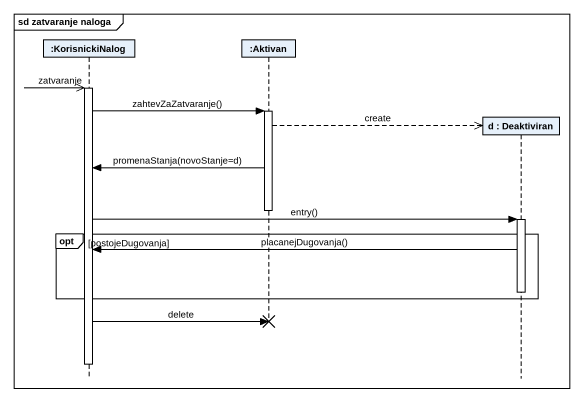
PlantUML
@startuml
mainframe sd zatvaranje naloga
hide footbox
participant ":KorisnickiNalog" as KorisnickiNalog
participant ":Aktivan" as Aktivan
participant "d : Deaktiviran" as d

KorisnickiNalog ->> KorisnickiNalog : zatvaranje
activate KorisnickiNalog
KorisnickiNalog -> Aktivan : zahtevZaZatvaranje()
activate Aktivan
Aktivan -->> d ** : create
Aktivan -> KorisnickiNalog : promenaStanja(novoStanje=d)
deactivate Aktivan
KorisnickiNalog -> d : entry()
activate d
opt postojeDugovanja
  d -> KorisnickiNalog : placanejDugovanja()
  deactivate d
end
KorisnickiNalog -> Aktivan !! : delete
deactivate KorisnickiNalog
@enduml
